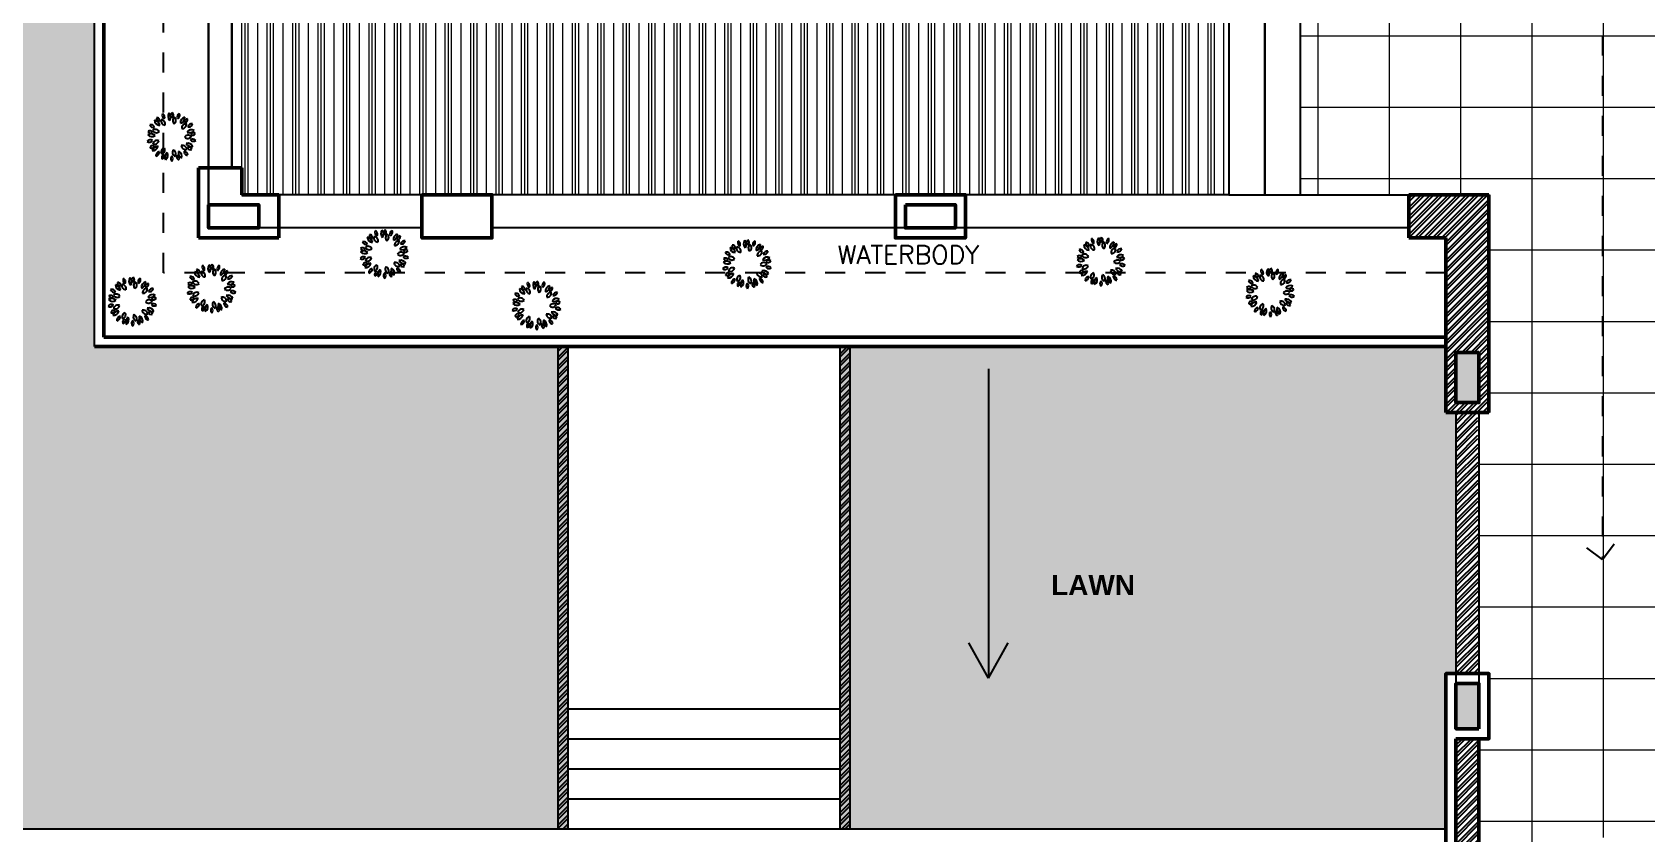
# Model space of a CAD drawing. Header units: millimetres. Extents: x 1521 to 3683, y 1649 to 3322.
# Drawn here: x 1660.59 to 1668.65, y 1659.33 to 1663.33 of the extents above; entities that cross this region are included whole.
import ezdxf
from ezdxf.enums import TextEntityAlignment as Align

# ---------------------------------------------------------------- set-up
doc = ezdxf.new("R2010")
doc.units = ezdxf.units.MM
doc.header["$LTSCALE"] = 0.1
doc.linetypes.add('DASHED', pattern=[0.75, 0.5, -0.25])
doc.linetypes.add('DASHED2', pattern=[0.375, 0.25, -0.125])
doc.layers.add('4', color=6, linetype='Continuous')
doc.layers.add('HA', color=74, linetype='Continuous')
for name, color, linetype, lineweight in [('COL', 1, 'Continuous', 50), ('WALL', 7, 'Continuous', 50), ('WIN', 8, 'Continuous', 25)]:
    doc.layers.add(name, color=color, linetype=linetype, lineweight=lineweight)
doc.styles.add('STYLE1', font='arialbd.ttf')
doc.styles.add('style3', font='simplex.shx')
pattern_1 = [(45, (1042.899978, 936.663584), (-0.0224506403, 0.0224506403), []), (45, (1042.899978, 936.67946), (-0.0224506403, 0.0224506403), [])]

# ---------------------------------------------------------------- blocks, each defined once
blk = doc.blocks.new('AH19E')
for centre, radius, start, end in [((-0.175, 0.372), 0.108, 170.709, 259.1064), ((-0.323, 0.269), 0.127, 358.6571, 71.1583), ((-0.166, 0.41), 0.0681, 163.4613, 255.4329), ((-0.236, 0.37), 0.059, 333.3115, 85.5828), ((-0.064, 0.342), 0.0926, 160.5035, 255.3285), ((-0.162, 0.29), 0.0835, 333.2488, 82.5832), ((-0.024, 0.446), 0.0887, 151.7015, 229.7406), ((-0.141, 0.423), 0.0753, 322.8639, 58.5782), ((0.106, 0.395), 0.108, 130.709, 219.1064), ((-0.073, 0.411), 0.127, 318.6571, 31.1583), ((0.137, 0.418), 0.0681, 123.4613, 215.4329), ((0.172, 0.3), 0.0926, 120.5035, 215.3285), ((0.058, 0.432), 0.059, 293.3115, 45.5828), ((0.064, 0.323), 0.0835, 293.2488, 42.5832), ((0.27, 0.354), 0.0887, 111.7015, 189.7406), ((0.165, 0.412), 0.0753, 282.8639, 18.5782), ((0.337, 0.231), 0.108, 90.709, 179.1064), ((0.21, 0.359), 0.127, 278.6571, 351.1583), ((-0.447, -0.065), 0.0753, 42.8639, 138.5782), ((-0.423, 0), 0.127, 38.6571, 111.1583), ((-0.377, 0.174), 0.108, 210.709, 299.1064), ((-0.422, 0.133), 0.059, 13.3115, 125.5828), ((-0.393, 0.208), 0.0681, 203.4613, 295.4329), ((-0.383, 0.235), 0.0753, 2.8639, 98.5782), ((-0.308, 0.327), 0.0887, 191.7015, 269.7406), ((-0.313, 0.119), 0.0835, 13.2488, 122.5832), ((-0.271, 0.222), 0.0926, 200.5035, 295.3285), ((0.326, 0.116), 0.0926, 80.5035, 175.3285), ((0.258, 0.204), 0.0835, 253.2488, 2.5832), ((0.375, 0.229), 0.0681, 83.4613, 175.4329), ((0.324, 0.291), 0.059, 253.3115, 5.5828), ((0.408, -0.042), 0.108, 50.709, 139.1064), ((0.393, 0.137), 0.127, 238.6571, 311.1583), ((0.435, 0.095), 0.0887, 71.7015, 149.7406), ((0.393, 0.207), 0.0753, 242.8639, 338.5782), ((-0.449, 0.054), 0.0887, 231.7015, 309.7406), ((-0.411, -0.168), 0.059, 53.3115, 165.5828), ((-0.438, -0.092), 0.0681, 243.4613, 335.4329), ((-0.327, -0.271), 0.127, 78.6571, 151.1583), ((-0.403, -0.108), 0.108, 250.709, 339.1064), ((-0.319, -0.109), 0.0835, 53.2488, 162.5832), ((-0.353, -0.003), 0.0926, 240.5035, 335.3285), ((-0.382, -0.246), 0.0887, 271.7015, 349.7406), ((-0.304, -0.336), 0.0753, 82.8639, 178.5782), ((-0.178, -0.287), 0.0835, 93.2488, 202.5832), ((-0.272, -0.228), 0.0926, 280.5035, 15.3285), ((-0.08, -0.417), 0.127, 118.6571, 191.1583), ((-0.243, -0.34), 0.108, 290.709, 19.1064), ((0.045, -0.333), 0.0835, 133.2488, 242.5832), ((-0.064, -0.348), 0.0926, 320.5035, 55.3285), ((0.204, -0.369), 0.127, 158.6571, 231.1583), ((0.03, -0.415), 0.108, 330.709, 59.1064), ((0.246, -0.225), 0.0835, 173.2488, 282.5832), ((0.172, -0.307), 0.0926, 0.5035, 95.3285), ((0.326, -0.124), 0.0926, 40.5035, 135.3285), ((0.33, -0.013), 0.0835, 213.2488, 322.5832), ((0.287, -0.298), 0.108, 10.709, 99.1064), ((0.39, -0.15), 0.127, 198.6571, 271.1583), ((0.343, -0.275), 0.059, 173.3115, 285.5828), ((0.291, -0.336), 0.0681, 3.4613, 95.4329), ((0.396, -0.21), 0.0887, 31.7015, 109.7406), ((0.435, -0.097), 0.0753, 202.8639, 298.5782), ((0.436, -0.069), 0.0681, 43.4613, 135.4329), ((0.437, 0.012), 0.059, 213.3115, 325.5828), ((-0.21, -0.392), 0.059, 93.3115, 205.5828), ((-0.279, -0.351), 0.0681, 283.4613, 15.4329), ((-0.019, -0.452), 0.0753, 122.8639, 218.5782), ((-0.137, -0.432), 0.0887, 311.7015, 29.7406), ((0.088, -0.434), 0.059, 133.3115, 245.5828), ((0.009, -0.447), 0.0681, 323.4613, 55.4329), ((0.272, -0.357), 0.0753, 162.8639, 258.5782), ((0.17, -0.418), 0.0887, 351.7015, 69.7406)]:
    blk.add_arc(centre, radius, start, end)
blk = doc.blocks.new('FT3')
at = {"xscale": 84, "yscale": 84, "zscale": 9, "rotation": 210}
blk.add_blockref('AH19E', (-2.3, -2.6), dxfattribs=at)
blk = doc.blocks.new('TR6')
blk.add_blockref('FT3', (2.4, 1))

msp = doc.modelspace()

# ---------------------------------------------------------------- hatches: boundary and pattern name
at = {"lineweight": 0}
h = msp.add_hatch(dxfattribs=at)
h.set_pattern_fill('NET', color=9, scale=0.11224, style=0)
h.set_pattern_definition([(0, (3.5102, 95.31282), (0, 0.35636287), []), (90, (3.5102, 95.31282), (-0.35636287, 0), [])])
h.paths.add_polyline_path([(1666.924, 1662.5161), (1667.8654, 1662.5161), (1667.8654, 1661.4286), (1667.8154, 1661.4286), (1667.8154, 1660.1261), (1667.8654, 1660.1261), (1667.8654, 1659.8011), (1667.8154, 1659.8011), (1667.8154, 1659.2711), (1668.3779, 1659.2711), (1668.3779, 1659.3086), (1668.5279, 1659.3086), (1668.5279, 1659.2711), (1669.0904, 1659.2711), (1669.0904, 1659.3126), (1669.1479, 1659.3126), (1669.1479, 1659.8099), (1669.0904, 1659.8099), (1669.0904, 1669.5961), (1665.3254, 1669.5961), (1665.3254, 1670.2711), (1663.0754, 1670.2711), (1663.0754, 1669.5961), (1658.5454, 1669.5961), (1658.5454, 1669.553), (1658.5364, 1669.553), (1658.5364, 1669.5122), (1658.5119, 1669.5122), (1658.5119, 1668.832), (1658.5228, 1668.832), (1658.5228, 1668.8184), (1658.5364, 1668.8184), (1658.5364, 1668.7912), (1658.5454, 1668.7912), (1658.5454, 1668.7461), (1658.7454, 1668.7461), (1658.7454, 1668.6961), (1660.6204, 1668.6961), (1660.6204, 1668.7461), (1661.6354, 1668.7461), (1661.6354, 1668.3461), (1661.5854, 1668.3461), (1661.5854, 1667.9986), (1662.5854, 1667.9986), (1662.5854, 1668.3461), (1662.5354, 1668.3461), (1662.5354, 1668.7461), (1663.2604, 1668.7461), (1663.2604, 1668.6961), (1665.1404, 1668.6961), (1665.1404, 1668.7461), (1665.4904, 1668.7461), (1665.4904, 1668.6961), (1667.4654, 1668.6961), (1667.4654, 1668.7461), (1667.8654, 1668.7461), (1667.8654, 1668.3961), (1667.8154, 1668.3961), (1667.8154, 1666.5886), (1667.8654, 1666.5886), (1667.8654, 1666.2386), (1667.8154, 1666.2386), (1667.8154, 1664.2311), (1667.8654, 1664.2311), (1667.8654, 1663.4161), (1667.4654, 1663.4161), (1667.4654, 1663.4661), (1666.924, 1663.4661)])
h.paths.add_polyline_path([(1666.6186, 1662.4661), (1666.6186, 1662.5161), (1666.5668, 1662.5161), (1666.5668, 1662.4661)])
h = msp.add_hatch()
h.set_pattern_fill('GRASS', color=3, scale=0.00625, style=0)
h.set_pattern_definition([(90, (667.3189, 932.20063), (-0.112253125, 0.112253125), [0.029765625, -0.194740625]), (45, (667.3189, 932.20063), (-0.112253202, 0.112253202), [0.029765625, -0.128984375]), (135, (667.3189, 932.20063), (-0.112253202, -0.112253202), [0.029765625, -0.128984375])])
h.paths.add_polyline_path([(1664.6236, 1661.7581), (1664.6236, 1659.3511), (1667.6504, 1659.3511), (1667.6504, 1660.1261), (1667.7004, 1660.1261), (1667.7004, 1661.4286), (1667.6504, 1661.4286), (1667.6504, 1661.7581)])
h.paths.add_polyline_path([(1663.2652, 1659.3511), (1663.2652, 1661.7581), (1660.8994, 1661.7581), (1660.8954, 1668.5811), (1658.4704, 1668.5811), (1658.4704, 1659.3511)])
h = msp.add_hatch(dxfattribs=at)
h.set_pattern_fill('PLASTI', color=33, scale=0.02, angle=90, style=0)
h.paths.add_polyline_path([(1661.5854, 1667.7015), (1662.5854, 1667.7015), (1662.5854, 1666.5886), (1662.5354, 1666.5886), (1662.5354, 1666.2386), (1662.5854, 1666.2386), (1662.5854, 1663.7661), (1662.5354, 1663.7661), (1662.5354, 1663.4161), (1662.8854, 1663.4161), (1662.8854, 1663.4661), (1664.9004, 1663.4661), (1664.9004, 1663.4161), (1665.2504, 1663.4161), (1665.2504, 1663.4661), (1666.5668, 1663.4661), (1666.5668, 1662.5161), (1661.6354, 1662.5161), (1661.6354, 1662.6511), (1661.5854, 1662.6511), (1661.5854, 1663.4161), (1661.6354, 1663.4161), (1661.6354, 1663.7661), (1661.5854, 1663.7661), (1661.5854, 1666.2386), (1661.6354, 1666.2386), (1661.6354, 1666.5886), (1661.5854, 1666.5886)])
h = msp.add_hatch()
h.set_pattern_fill('STEEL', color=256, scale=0.01, style=0)
h.set_pattern_definition(pattern_1)
h.paths.add_polyline_path([(1667.8056, 1662.5161), (1667.4654, 1662.5161), (1667.4654, 1662.3011), (1667.6504, 1662.3011), (1667.6504, 1661.4286), (1667.7004, 1661.4286), (1667.81, 1661.4286), (1667.8098, 1661.4786), (1667.7004, 1661.4786), (1667.7004, 1661.7286), (1667.8088, 1661.7286)])
h.paths.add_polyline_path([(1667.8654, 1662.5161), (1667.8056, 1662.5161), (1667.8088, 1661.7286), (1667.8154, 1661.7286), (1667.8154, 1661.4786), (1667.8098, 1661.4786), (1667.81, 1661.4286), (1667.8654, 1661.4286)])
h = msp.add_hatch()
h.set_pattern_fill('STEEL', color=256, scale=0.01, style=0)
h.set_pattern_definition(pattern_1)
h.paths.add_polyline_path([(1664.6736, 1661.7581), (1664.6236, 1661.7581), (1664.6236, 1659.3511), (1664.6736, 1659.3511)])
h.paths.add_polyline_path([(1663.2652, 1661.7581), (1663.2152, 1661.7581), (1663.2152, 1659.3511), (1663.2652, 1659.3511)])
h = msp.add_hatch()
h.set_pattern_fill('STEEL', color=256, scale=0.01, style=0)
h.set_pattern_definition(pattern_1)
h.paths.add_polyline_path([(1669.0904, 1657.5461), (1667.8154, 1657.5461), (1667.8154, 1657.4311), (1669.0904, 1657.4311)])
h.paths.add_polyline_path([(1667.8154, 1659.8011), (1667.7004, 1659.8011), (1667.7004, 1657.6561), (1667.8154, 1657.6561)])
h.paths.add_polyline_path([(1667.81, 1661.4286), (1667.7004, 1661.4286), (1667.7004, 1661.3852), (1667.7004, 1660.1261), (1667.8154, 1660.1261)])
at = {"layer": 'COL'}
h = msp.add_hatch(color=256, dxfattribs=at)
h.paths.add_polyline_path([(1667.8154, 1664.1811), (1667.8154, 1663.9311), (1667.7004, 1663.9311), (1667.7004, 1664.1811)])
h.paths.add_polyline_path([(1662.7004, 1666.5386), (1662.7004, 1666.2886), (1662.5854, 1666.2886), (1662.5854, 1666.5386)])
h.paths.add_polyline_path([(1662.5854, 1663.5811), (1662.8354, 1663.5811), (1662.8354, 1663.4661), (1662.5854, 1663.4661)])
h.paths.add_polyline_path([(1664.9504, 1663.5811), (1665.2004, 1663.5811), (1665.2004, 1663.4661), (1664.9504, 1663.4661)])
h.paths.add_polyline_path([(1667.8154, 1668.6961), (1667.8154, 1668.4461), (1667.7004, 1668.4461), (1667.7004, 1668.6961)])
h.paths.add_polyline_path([(1662.9604, 1668.6961), (1663.2104, 1668.6961), (1663.2104, 1668.5811), (1662.9604, 1668.5811)])
h.paths.add_polyline_path([(1665.1904, 1668.6961), (1665.4404, 1668.6961), (1665.4404, 1668.5811), (1665.1904, 1668.5811)])
h.paths.add_polyline_path([(1667.8154, 1666.5386), (1667.8154, 1666.2886), (1667.7004, 1666.2886), (1667.7004, 1666.5386)])
h.paths.add_polyline_path([(1669.0904, 1664.0461), (1669.3904, 1664.0461), (1669.3904, 1663.9311), (1669.0904, 1663.9311)])
h.paths.add_polyline_path([(1669.2054, 1669.8961), (1669.2054, 1669.5961), (1669.0904, 1669.5961), (1669.0904, 1669.8961)])
h.paths.add_polyline_path([(1671.2304, 1672.0361), (1671.5304, 1672.0361), (1671.5304, 1671.9211), (1671.2304, 1671.9211)])
h.paths.add_polyline_path([(1669.0904, 1672.0361), (1669.3904, 1672.0361), (1669.3904, 1671.9211), (1669.0904, 1671.9211)])
h.paths.add_polyline_path([(1671.1554, 1664.0461), (1671.5304, 1664.0461), (1671.5304, 1663.9311), (1671.1554, 1663.9311)])
h.paths.add_polyline_path([(1671.5304, 1661.6611), (1671.5304, 1661.5461), (1671.1554, 1661.5461), (1671.1554, 1661.6611)])
h.paths.add_polyline_path([(1671.5304, 1666.4711), (1671.5304, 1666.3561), (1671.1554, 1666.3561), (1671.1554, 1666.4711)])
h.paths.add_polyline_path([(1665.3254, 1669.9711), (1665.4404, 1669.9711), (1665.4404, 1669.5961), (1665.3254, 1669.5961)])
edge = h.paths.add_edge_path()
edge.add_line((1671.5304, 1668.5811), (1671.1554, 1668.5811))
edge.add_line((1671.1554, 1668.5811), (1671.1554, 1668.6961))
edge.add_line((1671.1554, 1668.6961), (1671.5304, 1668.6961))
h.paths.add_polyline_path([(1669.3904, 1668.6961), (1669.3904, 1668.5811), (1669.0904, 1668.5811), (1669.0904, 1668.6961)])
h.paths.add_polyline_path([(1666.6004, 1672.0361), (1666.6004, 1671.9211), (1666.3004, 1671.9211), (1666.3004, 1672.0361)])
h.paths.add_polyline_path([(1665.3254, 1672.0361), (1665.4404, 1672.0361), (1665.4404, 1671.7361), (1665.3254, 1671.7361)])
h.paths.add_polyline_path([(1662.9604, 1672.0361), (1663.0754, 1672.0361), (1663.0754, 1671.7361), (1662.9604, 1671.7361)])
h.paths.add_polyline_path([(1667.8154, 1657.4311), (1667.7004, 1657.4311), (1667.7004, 1657.6561), (1667.8154, 1657.6561)])
h.paths.add_polyline_path([(1671.2554, 1659.9711), (1671.5304, 1659.9711), (1671.5304, 1659.8561), (1671.2554, 1659.8561)])
h.paths.add_polyline_path([(1658.4704, 1669.8211), (1658.5854, 1669.8211), (1658.5854, 1669.5961), (1658.4704, 1669.5961)])
h.paths.add_polyline_path([(1671.3054, 1657.4311), (1671.3054, 1657.5461), (1671.5304, 1657.5461), (1671.5304, 1657.4311)])
h.paths.add_polyline_path([(1660.7804, 1669.8211), (1660.8954, 1669.8211), (1660.8954, 1669.5961), (1660.7804, 1669.5961)])
h.paths.add_polyline_path([(1660.7804, 1672.0361), (1660.8954, 1672.0361), (1660.8954, 1671.8111), (1660.7804, 1671.8111)])
h.paths.add_polyline_path([(1658.4704, 1672.0361), (1658.5854, 1672.0361), (1658.5854, 1671.8111), (1658.4704, 1671.8111)])
h.paths.add_polyline_path([(1669.2054, 1657.4311), (1669.0904, 1657.4311), (1669.0904, 1657.6561), (1669.2054, 1657.6561)])
h.paths.add_polyline_path([(1669.3154, 1659.9711), (1669.3154, 1659.8561), (1669.0904, 1659.8561), (1669.0904, 1659.9711)])
h.paths.add_polyline_path([(1658.6954, 1668.6961), (1658.6954, 1668.5811), (1658.4704, 1668.5811), (1658.4704, 1668.6961)])
h.paths.add_polyline_path([(1656.8554, 1668.8061), (1656.9704, 1668.8061), (1656.9704, 1668.5811), (1656.8554, 1668.5811)])
h.paths.add_polyline_path([(1656.8554, 1672.0361), (1656.9704, 1672.0361), (1656.9704, 1671.8111), (1656.8554, 1671.8111)])
h.paths.add_polyline_path([(1660.8954, 1668.6961), (1660.8954, 1668.5811), (1660.6704, 1668.5811), (1660.6704, 1668.6961)])
h.paths.add_polyline_path([(1664.5004, 1670.2711), (1664.5004, 1671.0961), (1663.9004, 1671.0961), (1663.9004, 1670.2711), (1663.8254, 1670.2711), (1663.8254, 1671.1711), (1664.5754, 1671.1711), (1664.5754, 1670.2711)])
h.paths.add_polyline_path([(1669.0904, 1666.4711), (1669.3904, 1666.4711), (1669.3904, 1666.3561), (1669.0904, 1666.3561)])
h.paths.add_polyline_path([(1669.3904, 1661.6611), (1669.3904, 1661.5461), (1669.0904, 1661.5461), (1669.0904, 1661.6611)])
h.paths.add_polyline_path([(1667.8154, 1659.8511), (1667.7004, 1659.8511), (1667.7004, 1660.0761), (1667.8154, 1660.0761)])
h.paths.add_polyline_path([(1667.8154, 1661.7286), (1667.8154, 1661.4786), (1667.7004, 1661.4786), (1667.7004, 1661.7286)])
h.paths.add_polyline_path([(1662.9604, 1669.8961), (1663.0754, 1669.8961), (1663.0754, 1669.5961), (1662.9604, 1669.5961)])

# ---------------------------------------------------------------- linework, layer by layer
for p, q in [((1660.8994, 1661.7581), (1660.8994, 1668.5311)), ((1663.2152, 1661.7581), (1663.2152, 1659.3511)), ((1663.2652, 1661.7581), (1663.2652, 1659.3511)), ((1664.6236, 1661.7581), (1664.6236, 1659.3511)), ((1664.6736, 1661.7581), (1664.6736, 1659.3511)), ((1665.3657, 1661.648), (1665.3657, 1660.103)), ((1665.3657, 1660.103), (1665.2672, 1660.28)), ((1665.3657, 1660.103), (1665.4642, 1660.28)), ((1658.4704, 1659.3511), (1667.6504, 1659.3511)), ((1663.2652, 1659.3511), (1664.6236, 1659.3511))]:
    msp.add_line(p, q)
at = {"linetype": 'DASHED2'}
for p, q in [((1668.4326, 1663.3105), (1668.4326, 1660.6956)), ((1668.4326, 1660.6956), (1668.3543, 1660.7545)), ((1668.4326, 1660.6956), (1668.4911, 1660.7741))]:
    msp.add_line(p, q, dxfattribs=at)
at = {"color": 9, "lineweight": 0}
msp.add_line((1667.4654, 1662.5161), (1666.924, 1662.5161), dxfattribs=at)
for points in [[(1666.5668, 1663.4661), (1666.5668, 1662.5161), (1661.6354, 1662.5161), (1661.6354, 1662.6511), (1661.5854, 1662.6511), (1661.5854, 1663.4161)], [(1666.5668, 1663.4661), (1666.5668, 1662.5161), (1667.4654, 1662.5161), (1667.4654, 1662.5161), (1667.8654, 1662.5161), (1667.8654, 1661.4286), (1667.8154, 1661.4286), (1667.8154, 1660.1261), (1667.8654, 1660.1261), (1667.8654, 1659.8011), (1667.8154, 1659.8011), (1667.8154, 1659.2711)]]:
    msp.add_lwpolyline(points)
at = {"color": 24}
for points in [[(1666.7454, 1663.4661), (1666.5668, 1663.4661), (1666.5668, 1662.5161), (1666.7454, 1662.5161)], [(1666.924, 1663.4661), (1666.7454, 1663.4661), (1666.7454, 1662.5161), (1666.924, 1662.5161)]]:
    msp.add_lwpolyline(points, close=True, dxfattribs=at)
at = {"layer": 'COL'}
for points in [[(1661.4704, 1662.4661), (1661.7204, 1662.4661), (1661.7204, 1662.3511), (1661.4704, 1662.3511)], [(1664.9504, 1662.4661), (1665.2004, 1662.4661), (1665.2004, 1662.3511), (1664.9504, 1662.3511)], [(1667.8154, 1661.7286), (1667.8154, 1661.4786), (1667.7004, 1661.4786), (1667.7004, 1661.7286)], [(1667.8154, 1659.8511), (1667.7004, 1659.8511), (1667.7004, 1660.0761), (1667.8154, 1660.0761)]]:
    msp.add_lwpolyline(points, close=True, dxfattribs=at)
at = {"layer": 'WALL'}
for p, q in [((1660.9464, 1661.805), (1660.9464, 1668.5311)), ((1661.4204, 1662.3011), (1661.4204, 1662.6511)), ((1661.4204, 1662.6511), (1661.6354, 1662.6511)), ((1661.6354, 1662.6511), (1661.6354, 1662.5161)), ((1661.6354, 1662.5161), (1661.8204, 1662.5161)), ((1661.8204, 1662.5161), (1661.8204, 1662.3011)), ((1667.4654, 1662.3011), (1667.4654, 1662.5161)), ((1667.4654, 1662.5161), (1667.8654, 1662.5161)), ((1667.8654, 1661.4286), (1667.8654, 1662.5161)), ((1661.8204, 1662.3011), (1661.4204, 1662.3011)), ((1667.4654, 1662.3011), (1667.6504, 1662.3011)), ((1667.6504, 1662.3011), (1667.6504, 1661.4286)), ((1667.6504, 1661.805), (1660.9464, 1661.805)), ((1667.6504, 1661.7581), (1660.8994, 1661.7581)), ((1667.6504, 1661.4286), (1667.8654, 1661.4286)), ((1667.7004, 1660.0761), (1667.7004, 1659.8511)), ((1667.8154, 1660.0761), (1667.8154, 1659.8511)), ((1667.7004, 1659.8011), (1667.7004, 1657.4311)), ((1667.8154, 1659.8011), (1667.8154, 1657.5461))]:
    msp.add_line(p, q, dxfattribs=at)
for points in [[(1662.5354, 1662.5161), (1662.8854, 1662.5161), (1662.8854, 1662.3011), (1662.5354, 1662.3011)], [(1664.9004, 1662.5161), (1665.2504, 1662.5161), (1665.2504, 1662.3011), (1664.9004, 1662.3011)]]:
    msp.add_lwpolyline(points, close=True, dxfattribs=at)
msp.add_lwpolyline([(1667.7004, 1659.8011), (1667.8654, 1659.8011), (1667.8654, 1660.1261), (1667.6504, 1660.1261), (1667.6504, 1657.3811), (1671.5304, 1657.3811)], dxfattribs=at)
at = {"layer": 'WIN', "linetype": 'DASHED'}
for p, q in [((1661.2454, 1662.1261), (1661.2454, 1668.5311)), ((1667.6504, 1662.1261), (1661.2454, 1662.1261))]:
    msp.add_line(p, q, dxfattribs=at)
at = {"layer": 'WIN'}
for p, q in [((1661.4704, 1663.4161), (1661.4704, 1662.3511)), ((1661.4704, 1662.3511), (1661.4704, 1663.4161)), ((1661.5854, 1662.6511), (1661.5854, 1663.4161)), ((1661.4704, 1662.4661), (1661.4704, 1662.3511)), ((1661.5854, 1662.4661), (1661.7204, 1662.4661)), ((1664.9504, 1662.4661), (1665.2004, 1662.4661)), ((1662.5354, 1662.3511), (1661.4704, 1662.3511)), ((1661.4704, 1662.3511), (1661.7204, 1662.3511)), ((1667.4654, 1662.3511), (1662.8854, 1662.3511)), ((1664.9504, 1662.3511), (1665.2004, 1662.3511)), ((1667.7004, 1661.4286), (1667.7004, 1660.0761)), ((1667.8154, 1661.4286), (1667.8154, 1660.0761)), ((1663.2652, 1659.9511), (1664.6236, 1659.9511)), ((1663.2652, 1659.8011), (1664.6236, 1659.8011)), ((1663.2652, 1659.6511), (1664.6236, 1659.6511)), ((1663.2652, 1659.5011), (1664.6236, 1659.5011))]:
    msp.add_line(p, q, dxfattribs=at)

# ---------------------------------------------------------------- block references
at = {"layer": 'HA', "xscale": 0.0029259580398957, "yscale": 0.0029259580396683, "zscale": 0.0029259580397198}
for p in [(1661.2836, 1662.8092), (1662.3465, 1662.2253), (1664.1585, 1662.1738), (1665.9252, 1662.1861), (1661.4832, 1662.0514), (1666.7711, 1662.0317), (1661.0882, 1661.9872), (1663.1067, 1661.9678)]:
    msp.add_blockref('TR6', p, dxfattribs=at)

# ---------------------------------------------------------------- texts
at = {"insert": (1665.6784, 1660.6178), "char_height": 0.1, "width": 1.501305, "attachment_point": 1, "style": 'STYLE1'}
msp.add_mtext('LAWN', dxfattribs=at)
at = {"layer": '4', "style": 'style3'}
msp.add_text('WATERBODY', height=0.09182, dxfattribs=at).set_placement((1664.9653, 1662.171), align=Align.CENTER)

doc.saveas('drawing.dxf')
